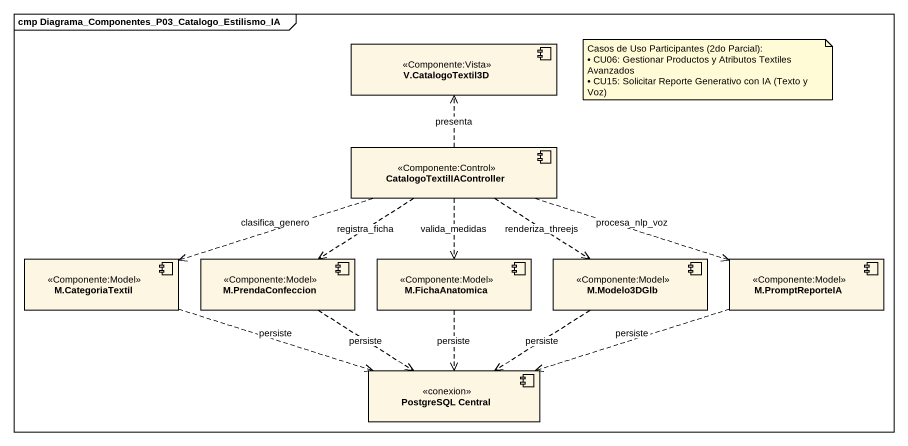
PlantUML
@startuml
mainframe cmp Diagrama_Componentes_P03_Catalogo_Estilismo_IA
component "V.CatalogoTextil3D" as V_CatalogoTextil3D <<Componente:Vista>>
component CatalogoTextilIAController <<Componente:Control>>
component "M.CategoriaTextil" as M_CategoriaTextil <<Componente:Model>>
component "M.PrendaConfeccion" as M_PrendaConfeccion <<Componente:Model>>
component "M.FichaAnatomica" as M_FichaAnatomica <<Componente:Model>>
component "M.Modelo3DGlb" as M_Modelo3DGlb <<Componente:Model>>
component "M.PromptReporteIA" as M_PromptReporteIA <<Componente:Model>>
component "PostgreSQL Central" as PostgreSQL_Central <<conexion>>
CatalogoTextilIAController .up.> V_CatalogoTextil3D : presenta
CatalogoTextilIAController .left.> M_CategoriaTextil : clasifica_genero
CatalogoTextilIAController ..> M_PrendaConfeccion : registra_ficha
CatalogoTextilIAController ..> M_FichaAnatomica : valida_medidas
CatalogoTextilIAController ..> M_Modelo3DGlb : renderiza_threejs
CatalogoTextilIAController .right.> M_PromptReporteIA : procesa_nlp_voz
M_CategoriaTextil .right.> PostgreSQL_Central : persiste
M_PrendaConfeccion ..> PostgreSQL_Central : persiste
M_FichaAnatomica ..> PostgreSQL_Central : persiste
M_Modelo3DGlb ..> PostgreSQL_Central : persiste
M_PromptReporteIA .left.> PostgreSQL_Central : persiste
note as N1
  Casos de Uso Participantes (2do Parcial):
  • CU06: Gestionar Productos y Atributos Textiles Avanzados
  • CU15: Solicitar Reporte Generativo con IA (Texto y Voz)
end note
@enduml
